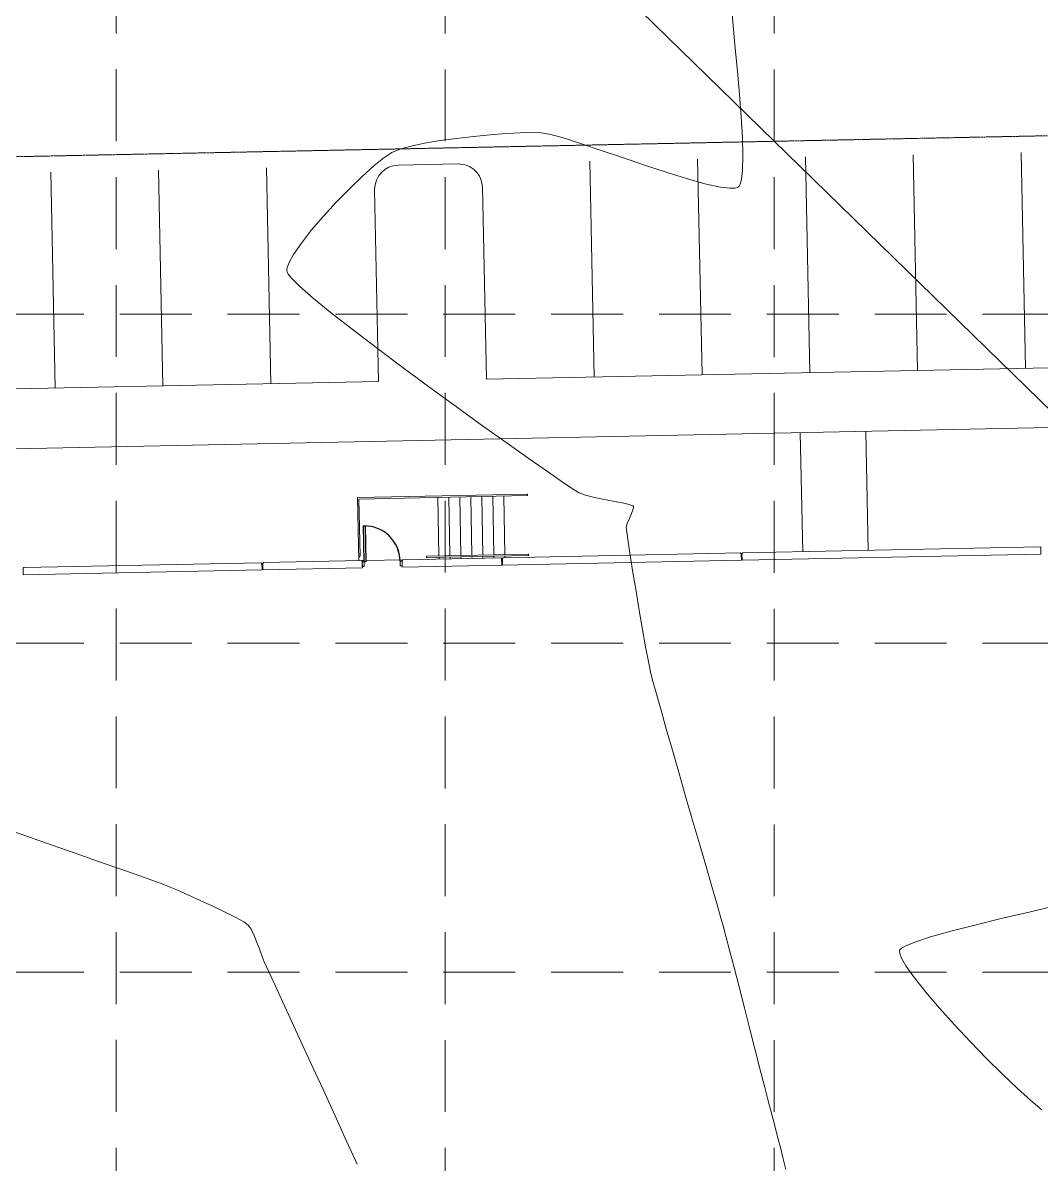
# Model space of a CAD drawing. Extents: x 2140663 to 2528301, y 336313 to 7007653.
# Drawn here: x 2527742.9 to 2527827.8, y 7007251.6 to 7007346.8 of the extents above; entities that cross this region are included whole.
import ezdxf

# ---------------------------------------------------------------- set-up
doc = ezdxf.new("R2010")
doc.units = 0
doc.header["$MEASUREMENT"] = 0
doc.linetypes.add('HIDDEN', pattern=[0.375, 0.25, -0.125])
doc.linetypes.add('xdrc002pt$0$HIDDEN2', pattern=[0.1875, 0.125, -0.0625])
for name, color, linetype in [('1 EXISTING CONTOURS', 43, 'Continuous'), ('GRID', 254, 'HIDDEN'), ('LIMITS OF DISTURBANCE', 1, 'HIDDEN'), ('xdrc002ar$0$BASE1$0$ADO', 8, 'Continuous'), ('xdrc002ar$0$BASE1$0$AFLHR', 7, 'Continuous'), ('xdrc002ar$0$BASE1$0$awa', 7, 'Continuous'), ('xdrc002ar$0$l-walk-n', 11, 'Continuous'), ('xdrc002ar$0$xdrc002ar$0$C-PKNG-FACE-N', 1, 'Continuous'), ('xdrc002ar$0$xdrc002ar$0$C-PKNG-STRP-N', 6, 'Continuous'), ('xdrc002ar$0$XR3$0$BASE1$0$ADO', 3, 'Continuous'), ('xdrc002ar$0$XR3$0$BASE1$0$AFLHR', 2, 'Continuous'), ('xdrc002ar$0$XR3$0$BASE1$0$AFLST', 2, 'Continuous'), ('xdrc002ar$0$XR3$0$BASE1$0$awa', 4, 'Continuous'), ('xdrc002pt$0$V-ESMT-ACCS-N', 2, 'xdrc002pt$0$HIDDEN2')]:
    doc.layers.add(name, color=color, linetype=linetype)

# ---------------------------------------------------------------- blocks, each defined once
blk = doc.blocks.new('xdrc002ar$0$XR3$0$A$C52BE69D6')
at = {"layer": 'xdrc002ar$0$XR3$0$BASE1$0$awa', "lineweight": 0}
for p, q in [((6.889272481203079e-05, 299.2499246522784), (6.500418298412114, 299.2499246560037)), ((6.889272481203079e-05, 299.2499246522784), (6.889272481203079e-05, -7.534772157669067e-05)), ((6.500418298412114, 299.2499246560037), (7.250389759428799, 298.4999531945214)), ((7.250531383324414, 298.4998115710914), (7.250389759428799, 0.7498961100354791)), ((6.500418298412114, -7.535144686698914e-05), (7.250389759428799, 0.7498961100354791)), ((6.889272481203079e-05, -7.534772157669067e-05), (6.500418298412114, -7.535144686698914e-05))]:
    blk.add_line(p, q, dxfattribs=at)
blk = doc.blocks.new('xdrc002ar$0$XR3$0$A$C291401F9')
at = {"layer": 'xdrc002ar$0$XR3$0$BASE1$0$awa', "lineweight": 0}
for p, q in [((0.0003565559163689613, 239.2499915417284), (-6.798189133405685e-06, -8.456408977508545e-06)), ((0.000356555450707674, 239.2499915426597), (6.500368368811905, 239.2499915426597)), ((6.500368368811905, 239.2499915426597), (7.25036800140515, 238.4999915426597)), ((7.25036800140515, 238.4999915426597), (7.250251484569162, 0.7499915398657322)), ((6.500251484569162, -8.460134267807007e-06), (7.250251484569162, 0.7499915398657322)), ((6.500251484569162, -8.460134267807007e-06), (7.250251484569162, 0.7499915398657322)), ((-7.368158549070358e-06, -8.45734030008316e-06), (6.500251484569162, -8.460134267807007e-06)), ((-7.368158549070358e-06, -8.45734030008316e-06), (6.500251484569162, -8.460134267807007e-06))]:
    blk.add_line(p, q, dxfattribs=at)
blk = doc.blocks.new('xdrc002ar$0$XR3$0$BASE1$0$36D')
at = {"layer": 'xdrc002ar$0$XR3$0$BASE1$0$ADO'}
blk.add_lwpolyline([(-1.75, 1.000444171950221e-11), (0, 1.000444171950221e-11), (0, -35.99999999999), (-1.75, -35.99999999999)], close=True, dxfattribs=at)
blk.add_arc((0, 1.000444171950221e-11), 36, 180, 270, dxfattribs=at)
blk = doc.blocks.new('xdrc002ar$0$A$C52BE69D6')
at = {"layer": 'xdrc002ar$0$BASE1$0$awa', "lineweight": 0}
for p, q in [((6.889272481203079e-05, 299.2499246522784), (6.500418298412114, 299.2499246560037)), ((6.889272481203079e-05, 299.2499246522784), (6.889272481203079e-05, -7.534772157669067e-05)), ((6.500418298412114, 299.2499246560037), (7.250389759428799, 298.4999531945214)), ((7.250531383324414, 298.4998115710914), (7.250389759428799, 0.7498961100354791)), ((6.500418298412114, -7.535144686698914e-05), (7.250389759428799, 0.7498961100354791)), ((6.889272481203079e-05, -7.534772157669067e-05), (6.500418298412114, -7.535144686698914e-05))]:
    blk.add_line(p, q, dxfattribs=at)
blk = doc.blocks.new('xdrc002ar$0$A$C291401F9')
at = {"layer": 'xdrc002ar$0$BASE1$0$awa', "lineweight": 0}
for p, q in [((0.0003565559163689613, 239.2499915417284), (-6.798189133405685e-06, -8.456408977508545e-06)), ((0.000356555450707674, 239.2499915426597), (6.500368368811905, 239.2499915426597)), ((6.500368368811905, 239.2499915426597), (7.25036800140515, 238.4999915426597)), ((7.25036800140515, 238.4999915426597), (7.250251484569162, 0.7499915398657322)), ((6.500251484569162, -8.460134267807007e-06), (7.250251484569162, 0.7499915398657322)), ((6.500251484569162, -8.460134267807007e-06), (7.250251484569162, 0.7499915398657322)), ((-7.368158549070358e-06, -8.45734030008316e-06), (6.500251484569162, -8.460134267807007e-06)), ((-7.368158549070358e-06, -8.45734030008316e-06), (6.500251484569162, -8.460134267807007e-06))]:
    blk.add_line(p, q, dxfattribs=at)
blk = doc.blocks.new('xdrc002ar$0$BASE1$0$36D')
at = {"layer": 'xdrc002ar$0$BASE1$0$ADO'}
blk.add_lwpolyline([(-1.75, 1.000444171950221e-11), (0, 1.000444171950221e-11), (0, -35.99999999999), (-1.75, -35.99999999999)], close=True, dxfattribs=at)
blk.add_arc((0, 1.000444171950221e-11), 36, 180, 270, dxfattribs=at)

msp = doc.modelspace()

# ---------------------------------------------------------------- linework, layer by layer
at = {"layer": '1 EXISTING CONTOURS', "color": 43, "lineweight": 0, "extrusion": (0.9965086959182816, 0.08348903496415555, 0), "elevation": 3104013.417721888}
msp.add_lwpolyline([(6771838.032557008, 603.0000000000007), (6771839.741868094, 603.0000000000007)], dxfattribs=at)
at = {"layer": '1 EXISTING CONTOURS', "color": 43, "lineweight": 0, "extrusion": (0.995842557181811, 0.0910911702943356, 0), "elevation": 3155600.347740244}
msp.add_lwpolyline([(6747951.615081075, 603.0000000000007), (6747953.473604032, 603.0000000000007)], dxfattribs=at)
at = {"layer": '1 EXISTING CONTOURS', "color": 43, "lineweight": 0}
for points, elevation in [([(2527802.488798417, 7007342.7936839), (2527802.310030167, 7007344.720758338)], 603), ([(2527802.659926807, 7007340.861505981), (2527802.488798417, 7007342.7936839)], 603), ([(2527802.806302259, 7007338.995399289), (2527802.659926807, 7007340.861505981)], 603), ([(2527802.910811693, 7007337.266538527), (2527802.806302259, 7007338.995399289)], 603), ([(2527780.454527474, 7007337.358192422), (2527781.845231672, 7007337.491622883)], 603), ([(2527781.845231672, 7007337.491622883), (2527783.162552622, 7007337.590933602)], 603), ([(2527802.956342031, 7007335.746098403), (2527802.910811693, 7007337.266538527)], 603), ([(2527773.639597415, 7007336.005063776), (2527774.319222348, 7007336.281724433)], 603), ([(2527775.254429392, 7007336.541833419), (2527776.390390987, 7007336.782462723)], 603), ([(2527792.90650745, 7007335.584759512), (2527794.735262912, 7007334.962443792)], 603), ([(2527802.925780195, 7007334.505253622), (2527802.956342031, 7007335.746098403)], 603), ([(2527771.16969377, 7007334.014528623), (2527772.149757193, 7007334.895785829)], 603), ([(2527802.83504437, 7007333.761715846), (2527802.925780195, 7007334.505253622)], 603), ([(2527770.105667971, 7007332.986103256), (2527771.16969377, 7007334.014528623)], 603), ([(2527802.567927681, 7007333.14704891), (2527802.62439166, 7007333.203502939)], 603), ([(2527802.292183643, 7007333.041668599), (2527802.494481008, 7007333.101729122)], 603), ([(2527766.10193853, 7007328.459380124), (2527766.955815077, 7007329.547148165)], 603), ([(2527765.950749058, 7007324.864368597), (2527765.301201699, 7007325.507132865)], 603), ([(2527772.444855507, 7007319.649054362), (2527770.440951019, 7007321.179875729)], 603), ([(2527774.591058069, 7007318.042115387), (2527772.444855507, 7007319.649054362)], 603), ([(2527779.043268189, 7007314.78039083), (2527776.812786399, 7007316.404185357)], 603), ([(2527781.215731135, 7007313.215858362), (2527779.043268189, 7007314.78039083)], 603), ([(2527783.263402928, 7007311.755714509), (2527781.215731135, 7007313.215858362)], 603), ([(2527789.292863899, 7007307.600253968), (2527788.870732459, 7007307.861556391)], 603), ([(2527791.404073096, 7007307.061199585), (2527790.55951061, 7007307.234841244)], 603), ([(2527793.00230615, 7007306.747226994), (2527792.252562955, 7007306.897649414)], 603), ([(2527793.690560861, 7007306.564471278), (2527793.462006154, 7007306.638381409)], 603), ([(2527793.775266781, 7007306.519240332), (2527793.690560861, 7007306.564471278)], 603), ([(2527793.794856399, 7007306.49791047), (2527793.775266781, 7007306.519240332)], 603), ([(2527793.472891596, 7007305.461467602), (2527793.658829869, 7007305.888936159)], 603), ([(2527793.771290443, 7007306.193847219), (2527793.810767062, 7007306.375281472)], 603), ([(2527793.807254557, 7007306.464585057), (2527793.794856399, 7007306.49791047)], 603), ([(2527793.302382765, 7007305.053711851), (2527793.472891596, 7007305.461467602)], 603), ([(2527793.545268598, 7007302.3883618), (2527793.367758146, 7007303.551901728)], 603), ([(2527793.770320863, 7007300.974922134), (2527793.545268598, 7007302.3883618)], 603), ([(2527794.574540355, 7007296.203550103), (2527794.300575561, 7007297.785681744)], 603), ([(2527795.062050736, 7007293.548436626), (2527794.833571685, 7007294.758856884)], 603), ([(2527795.244358684, 7007292.66912387), (2527795.062050736, 7007293.548436626)], 603), ([(2527796.544597632, 7007287.932152374), (2527796.085901784, 7007289.548629066)], 603), ([(2527798.19716245, 7007282.201900714), (2527797.618661333, 7007284.198208648)], 603), ([(2527799.344936369, 7007278.253510454), (2527798.778731918, 7007280.200141466)], 603), ([(2527745.293051931, 7007278.210605306), (2527743.340290554, 7007278.90034753)], 604), ([(2527747.226753043, 7007277.532235713), (2527745.293051931, 7007278.210605306)], 604), ([(2527750.792674712, 7007276.286434449), (2527749.080318951, 7007276.884443757)], 604), ([(2527800.357516743, 7007274.767951327), (2527799.877342434, 7007276.422587222)], 603), ([(2527753.54945604, 7007275.316583799), (2527752.30274539, 7007275.757412793)], 604), ([(2527754.471731726, 7007274.983152471), (2527753.54945604, 7007275.316583799)], 604), ([(2527756.617994521, 7007274.072102551), (2527755.708397022, 7007274.474351792)], 604), ([(2527800.767025928, 7007273.350182315), (2527800.357516743, 7007274.767951327)], 603), ([(2527757.651314111, 7007273.605166732), (2527756.617994521, 7007274.072102551)], 604), ([(2527758.722379902, 7007273.109134967), (2527757.651314111, 7007273.605166732)], 604), ([(2527801.08743662, 7007272.229859735), (2527800.767025928, 7007273.350182315)], 603), ([(2527826.827945827, 7007272.634973352), (2527824.495353027, 7007272.079043494)], 603), ([(2527761.909624937, 7007271.192124802), (2527761.664587261, 7007271.545861098)], 604), ([(2527762.157383387, 7007270.680162699), (2527761.909624937, 7007271.192124802)], 604), ([(2527801.834589429, 7007269.444684641), (2527801.526143996, 7007270.621395173)], 603), ([(2527802.207480998, 7007268.009305088), (2527801.834589429, 7007269.444684641)], 603), ([(2527816.028576154, 7007269.421493647), (2527816.017431787, 7007269.346701026)], 603), ([(2527816.056785312, 7007269.48184532), (2527816.028576154, 7007269.421493647)], 603), ([(2527817.283955771, 7007270.129986246), (2527816.534591131, 7007269.819752658)], 603), ([(2527763.624111007, 7007267.123802532), (2527763.194527023, 7007268.059114859)], 604), ([(2527802.626647945, 7007266.387130066), (2527802.207480998, 7007268.009305088)], 603), ([(2527816.550812039, 7007268.140283871), (2527817.266487347, 7007267.127494595)], 603), ([(2527764.248632248, 7007265.765840483), (2527763.624111007, 7007267.123802532)], 604), ([(2527817.266487347, 7007267.127494595), (2527818.215192398, 7007265.935362005)], 603), ([(2527803.073919516, 7007264.650033128), (2527802.626647945, 7007266.387130066)], 603), ([(2527818.215192398, 7007265.935362005), (2527819.344420818, 7007264.615470807)], 603), ([(2527803.980093512, 7007261.1185677), (2527803.531124956, 7007262.869887822)], 603), ([(2527821.934422262, 7007261.798751417), (2527823.290182536, 7007260.405092639)], 603), ([(2527767.906938632, 7007257.813665985), (2527766.897243937, 7007260.009141463)], 604), ([(2527804.780636949, 7007257.989897216), (2527804.402654427, 7007259.467946315)], 603), ([(2527805.095870319, 7007256.756293954), (2527804.780636949, 7007257.989897216)], 603), ([(2527769.87981887, 7007253.519702601), (2527768.914282795, 7007255.622083516)], 604), ([(2527805.465406594, 7007255.309919148), (2527805.330183786, 7007255.839010082)], 603), ([(2527805.630217071, 7007254.673400307), (2527805.465406594, 7007255.309919148)], 603), ([(2527805.839175842, 7007253.873630671), (2527805.630217071, 7007254.673400307)], 603), ([(2527770.7640893, 7007251.591831787), (2527769.87981887, 7007253.519702601)], 604), ([(2527806.073551089, 7007252.975673701), (2527805.839175842, 7007253.873630671)], 603)]:
    msp.add_lwpolyline(points, dxfattribs=dict(at, elevation=elevation))
at = {"layer": '1 EXISTING CONTOURS', "color": 43, "lineweight": 0, "extrusion": (-0.1678201310917887, 0.9858176320193989, 0), "elevation": 6483744.388443691}
msp.add_lwpolyline([(-3667898.712886993, 603.0000000000007), (-3667900.01321734, 603.0000000000007)], dxfattribs=at)
at = {"layer": '1 EXISTING CONTOURS', "color": 43, "lineweight": 0, "extrusion": (0.139120069839635, -0.9902755203314961, 0), "elevation": -6587529.688184224}
msp.add_lwpolyline([(3478057.562624055, 603.0000000000007), (3478058.949094776, 603.0000000000007)], dxfattribs=at)
at = {"layer": '1 EXISTING CONTOURS', "color": 43, "lineweight": 0, "extrusion": (0.1160256988492536, -0.993246211775581, 0), "elevation": -6666723.791884097}
msp.add_lwpolyline([(3323738.15587408, 603), (3323739.574716528, 603)], dxfattribs=at)
at = {"layer": '1 EXISTING CONTOURS', "color": 43, "lineweight": 0, "extrusion": (0.05228934536711225, -0.9986319764363041, 0), "elevation": -6865575.261190551}
msp.add_lwpolyline([(2890734.191018612, 603.0000000000007), (2890735.381757715, 603.0000000000007)], dxfattribs=at)
at = {"layer": '1 EXISTING CONTOURS', "color": 43, "lineweight": 0, "extrusion": (0.02214726687426737, -0.9997547192036654, 0), "elevation": -6949635.373199935}
msp.add_lwpolyline([(2682357.711787474, 603), (2682358.71810608, 603)], dxfattribs=at)
at = {"layer": '1 EXISTING CONTOURS', "color": 43, "lineweight": 0, "extrusion": (-0.02682763528561674, -0.9996400742192073, 0), "elevation": -7072630.057657279}
msp.add_lwpolyline([(2338885.243134942, 603.0000000000003), (2338886.011617386, 603.0000000000003)], dxfattribs=at)
at = {"layer": '1 EXISTING CONTOURS', "color": 43, "lineweight": 0, "extrusion": (-0.1769644140438669, -0.9842172504900079, 0), "elevation": -7344070.790533762}
msp.add_lwpolyline([(1247841.308598738, 603), (1247842.106320295, 603)], dxfattribs=at)
at = {"layer": '1 EXISTING CONTOURS', "color": 43, "lineweight": 0, "extrusion": (-0.2669209622104255, -0.9637184235722904, 0), "elevation": -7427819.576707038}
msp.add_lwpolyline([(565669.5453749786, 603), (565670.7359598584, 603)], dxfattribs=at)
at = {"layer": '1 EXISTING CONTOURS', "color": 43, "lineweight": 0, "extrusion": (-0.3021779573735378, -0.9532515313796021, 0), "elevation": -7443596.745070176}
msp.add_lwpolyline([(292154.997243606, 603), (292156.5003931774, 603)], dxfattribs=at)
at = {"layer": '1 EXISTING CONTOURS', "color": 43, "lineweight": 0, "extrusion": (0.267958740306745, -0.9634303885041319, 0), "elevation": -6073741.493922311}
msp.add_lwpolyline([(4313011.597375785, 603), (4313012.568081147, 603)], dxfattribs=at)
at = {"layer": '1 EXISTING CONTOURS', "color": 43, "lineweight": 0, "extrusion": (-0.3179148817057362, -0.9481192583161824, 0), "elevation": -7447412.81141744}
msp.add_lwpolyline([(168909.266402598, 603), (168910.9978350578, 603)], dxfattribs=at)
at = {"layer": '1 EXISTING CONTOURS', "color": 43, "lineweight": 0, "extrusion": (-0.3235612222574598, -0.9462072370528873, 0), "elevation": -7448287.405200966}
msp.add_lwpolyline([(124512.0009435411, 603.0000000000007), (124513.8753353227, 603.0000000000007)], dxfattribs=at)
at = {"layer": '1 EXISTING CONTOURS', "color": 43, "lineweight": 0, "extrusion": (-0.6291652021972091, 0.7772716052604426, 0), "elevation": 3856216.16733451}
msp.add_lwpolyline([(-6373536.793145066, 603.0000000000007), (-6373537.875779718, 603.0000000000007)], dxfattribs=at)
at = {"layer": '1 EXISTING CONTOURS', "color": 43, "lineweight": 0, "extrusion": (0.551037756754789, -0.8344803117094195, 0), "elevation": -4454585.217810611}
msp.add_lwpolyline([(5970683.270822011, 603), (5970684.047759512, 603)], dxfattribs=at)
at = {"layer": '1 EXISTING CONTOURS', "color": 43, "lineweight": 0, "extrusion": (0.3141277122088966, 0.9493807352281828, 0), "elevation": 7446679.195756873}
msp.add_lwpolyline([(-198641.5238359501, 603.0000000000007), (-198643.4273732435, 603.0000000000007)], dxfattribs=at)
at = {"layer": '1 EXISTING CONTOURS', "color": 43, "lineweight": 0, "extrusion": (-0.2979603612684786, -0.9545782435781562, 0), "elevation": -7442232.100819686}
msp.add_lwpolyline([(325071.7048371939, 603), (325073.4949907002, 603)], dxfattribs=at)
at = {"layer": '1 EXISTING CONTOURS', "color": 43, "lineweight": 0, "extrusion": (-0.2691598310420433, -0.963095522444902, 0), "elevation": -7429113.587229012}
msp.add_lwpolyline([(548418.3874249561, 603), (548419.9799308814, 603)], dxfattribs=at)
at = {"layer": '1 EXISTING CONTOURS', "color": 43, "lineweight": 0, "extrusion": (0.2160789137908651, 0.9763759025165257, 0), "elevation": 7387995.70688595}
msp.add_lwpolyline([(-953945.8063081494, 603.0000000000007), (-953947.1191865627, 603.0000000000007)], dxfattribs=at)
at = {"layer": '1 EXISTING CONTOURS', "color": 43, "lineweight": 0, "extrusion": (0.8657007993151993, -0.5005618104340614, 0), "elevation": -1319282.642213224}
msp.add_lwpolyline([(7331575.413425892, 603.0000000000007), (7331575.609573113, 603.0000000000007)], dxfattribs=at)
at = {"layer": '1 EXISTING CONTOURS', "color": 43, "lineweight": 0, "extrusion": (0.9605411571052637, -0.2781378893766208, 0), "elevation": 479053.6374663031}
msp.add_lwpolyline([(7433909.820636965, 603.0000000000007), (7433910.225000798, 603.0000000000007)], dxfattribs=at)
at = {"layer": '1 EXISTING CONTOURS', "color": 43, "lineweight": 0, "extrusion": (0.7163845994871653, -0.6977056009647721, 0), "elevation": -3078199.897484864}
msp.add_lwpolyline([(6783583.228278788, 603), (6783584.79539864, 603)], dxfattribs=at)
at = {"layer": '1 EXISTING CONTOURS', "color": 43, "lineweight": 0, "extrusion": (-0.1197167236064601, -0.9928080912688689, 0), "elevation": -7259557.080188697}
msp.add_lwpolyline([(1670726.390122494, 603.0000000000007), (1670727.18841896, 603.0000000000007)], dxfattribs=at)
at = {"layer": '1 EXISTING CONTOURS', "color": 43, "lineweight": 0, "extrusion": (0.04263493881119425, -0.9990907175990406, 0), "elevation": -6893188.701002101}
msp.add_lwpolyline([(2824260.588369468, 603), (2824261.021507456, 603)], dxfattribs=at)
at = {"layer": '1 EXISTING CONTOURS', "color": 43, "lineweight": 0, "extrusion": (0.5251209893098417, -0.8510275827411549, 0), "elevation": -4636031.604344863}
msp.add_lwpolyline([(5830927.337328833, 603.0000000000007), (5830927.42363235, 603.0000000000007)], dxfattribs=at)
at = {"layer": '1 EXISTING CONTOURS', "color": 43, "lineweight": 0, "extrusion": (0.7367803570545663, -0.6761321656736543, 0), "elevation": -2875471.913004651}
msp.add_lwpolyline([(6871968.829146534, 603.0000000000007), (6871970.408942584, 603.0000000000007)], dxfattribs=at)
at = {"layer": '1 EXISTING CONTOURS', "color": 43, "lineweight": 0, "extrusion": (0.7590610682028349, -0.6510194273128653, 0), "elevation": -2643178.183128098}
msp.add_lwpolyline([(6964616.447262689, 603), (6964617.965364348, 603)], dxfattribs=at)
at = {"layer": '1 EXISTING CONTOURS', "color": 43, "lineweight": 0, "extrusion": (0.824922826116843, -0.5652453723396603, 0), "elevation": -1875648.02755513}
msp.add_lwpolyline([(7209312.111522301, 603.0000000000003), (7209313.287718653, 603.0000000000003)], dxfattribs=at)
at = {"layer": '1 EXISTING CONTOURS', "color": 43, "lineweight": 0, "extrusion": (0.8772036448723805, -0.4801184910234251, 0), "elevation": -1146982.445372279}
msp.add_lwpolyline([(7360479.393695933, 603), (7360480.141581891, 603)], dxfattribs=at)
at = {"layer": '1 EXISTING CONTOURS', "color": 43, "lineweight": 0, "extrusion": (0.9373893554539611, -0.3482832127473381, 0), "elevation": -71034.22495999327}
msp.add_lwpolyline([(7448971.294796345, 603.0000000000007), (7448971.725943046, 603.0000000000007)], dxfattribs=at)
at = {"layer": '1 EXISTING CONTOURS', "color": 43, "lineweight": 0, "extrusion": (0.9864316013733951, -0.1641727620889634, 0), "elevation": 1343055.070995474}
msp.add_lwpolyline([(7327238.156456617, 603), (7327238.380733149, 603)], dxfattribs=at)
at = {"layer": '1 EXISTING CONTOURS', "color": 43, "lineweight": 0, "extrusion": (0.9998024054034176, 0.01987838397708947, 0), "elevation": 2666559.739368834}
msp.add_lwpolyline([(6955693.621867067, 603.0000000000007), (6955693.716771726, 603.0000000000007)], dxfattribs=at)
at = {"layer": '1 EXISTING CONTOURS', "color": 43, "lineweight": 0, "extrusion": (0.9708803355409011, 0.2395649683488535, 0), "elevation": 4132867.08583715}
msp.add_lwpolyline([(6197711.140649571, 603), (6197711.211060809, 603)], dxfattribs=at)
at = {"layer": '1 EXISTING CONTOURS', "color": 43, "lineweight": 0, "extrusion": (0.8773555998246662, 0.4798407563518344, 0), "elevation": 5580149.327814233}
msp.add_lwpolyline([(4934991.917046849, 603.0000000000007), (4934992.118678839, 603.0000000000007)], dxfattribs=at)
at = {"layer": '1 EXISTING CONTOURS', "color": 43, "lineweight": 0, "extrusion": (0.7741829419005538, 0.6329619044383349, 0), "elevation": 6392322.87533261}
msp.add_lwpolyline([(3824972.736945143, 603), (3824973.202458126, 603)], dxfattribs=at)
at = {"layer": '1 EXISTING CONTOURS', "color": 43, "lineweight": 0, "extrusion": (-0.6593655954759486, -0.7518224600945677, 0), "elevation": -6934986.119550914}
msp.add_lwpolyline([(-2719956.151552611, 603.0000000000007), (-2719957.716252381, 603.0000000000007)], dxfattribs=at)
at = {"layer": '1 EXISTING CONTOURS', "color": 43, "lineweight": 0, "extrusion": (0.6333584192433528, 0.7738585870645628, 0), "elevation": 7023660.312097153}
msp.add_lwpolyline([(2482011.285474008, 603), (2482013.248353853, 603)], dxfattribs=at)
at = {"layer": '1 EXISTING CONTOURS', "color": 43, "lineweight": 0, "extrusion": (-0.6176455439773502, -0.7864565989327849, 0), "elevation": -7072220.131805794}
msp.add_lwpolyline([(-2340058.958095186, 603), (-2340061.240273392, 603)], dxfattribs=at)
at = {"layer": '1 EXISTING CONTOURS', "color": 43, "lineweight": 0, "extrusion": (-0.5934026061792472, -0.8049058000658695, 0), "elevation": -7140218.965172431}
msp.add_lwpolyline([(-2123537.598682391, 603.0000000000003), (-2123540.35891636, 603.0000000000003)], dxfattribs=at)
at = {"layer": '1 EXISTING CONTOURS', "color": 43, "lineweight": 0, "extrusion": (0.5768108385482262, 0.8168777488298308, 0), "elevation": 7182169.836188492}
msp.add_lwpolyline([(1977001.195845796, 603), (1977003.468044222, 603)], dxfattribs=at)
at = {"layer": '1 EXISTING CONTOURS', "color": 43, "lineweight": 0, "extrusion": (-0.5726170195803071, -0.8198229985106336, 0), "elevation": -7192207.041859137}
msp.add_lwpolyline([(-1940166.897146897, 603), (-1940168.846070718, 603)], dxfattribs=at)
at = {"layer": '1 EXISTING CONTOURS', "color": 43, "lineweight": 0, "extrusion": (-0.5670832318107514, -0.8236604932853547, 0), "elevation": -7205109.319574262}
msp.add_lwpolyline([(-1891688.021032468, 603.0000000000007), (-1891689.56616485, 603.0000000000007)], dxfattribs=at)
at = {"layer": '1 EXISTING CONTOURS', "color": 43, "lineweight": 0, "extrusion": (-0.557395331828033, -0.8302472186381096, 0), "elevation": -7226775.578591281}
msp.add_lwpolyline([(-1807151.011483417, 603), (-1807152.072353124, 603)], dxfattribs=at)
at = {"layer": '1 EXISTING CONTOURS', "color": 43, "lineweight": 0, "extrusion": (-0.3298347604261159, -0.9440386807830741, 0), "elevation": -7448922.19860443}
msp.add_lwpolyline([(75077.80579633825, 603), (75077.24577094708, 603)], dxfattribs=at)
at = {"layer": '1 EXISTING CONTOURS', "color": 43, "lineweight": 0, "extrusion": (-0.2378336135311268, -0.9713059107586686, 0), "elevation": -7407432.49872156}
msp.add_lwpolyline([(788684.7108275148, 603), (788683.9510657662, 603)], dxfattribs=at)
at = {"layer": '1 EXISTING CONTOURS', "color": 43, "lineweight": 0, "extrusion": (-0.189270385829535, -0.9819250078534201, 0), "elevation": -7359086.095445226}
msp.add_lwpolyline([(1155826.747305628, 603), (1155825.883197013, 603)], dxfattribs=at)
at = {"layer": '1 EXISTING CONTOURS', "color": 43, "lineweight": 0, "extrusion": (-0.230404783718428, -0.9730948749426566, 0), "elevation": -7401189.882858989}
msp.add_lwpolyline([(845265.8923267706, 603), (845265.4199165094, 603)], dxfattribs=at)
at = {"layer": '1 EXISTING CONTOURS', "color": 43, "lineweight": 0, "extrusion": (0.9382183652809679, -0.3460437819835928, 0), "elevation": -53212.19696841436}
msp.add_lwpolyline([(7449110.353917015, 603), (7449110.678906453, 603)], dxfattribs=at)
at = {"layer": '1 EXISTING CONTOURS', "color": 43, "lineweight": 0, "extrusion": (0.9992273858070613, 0.0393017996176578, 0), "elevation": 2801240.55241289}
msp.add_lwpolyline([(6902545.585096138, 603.0000000000007), (6902545.674468772, 603.0000000000007)], dxfattribs=at)
at = {"layer": '1 EXISTING CONTOURS', "color": 43, "lineweight": 0, "extrusion": (0.965142166390693, -0.2617261902345278, 0), "elevation": 605684.6485304309}
msp.add_lwpolyline([(7424634.967805221, 603.0000000000007), (7424635.290832903, 603.0000000000007)], dxfattribs=at)
at = {"layer": '1 EXISTING CONTOURS', "color": 43, "lineweight": 0, "extrusion": (0.9954894284866892, 0.09487253433552272, 0), "elevation": 3181192.185487613}
msp.add_lwpolyline([(6735879.269009705, 603), (6735879.643937676, 603)], dxfattribs=at)
at = {"layer": '1 EXISTING CONTOURS', "color": 43, "lineweight": 0, "extrusion": (0.9903422414185563, 0.1386443106011571, 0), "elevation": 3474903.319795019}
msp.add_lwpolyline([(6589164.537075564, 603.0000000000007), (6589165.361846655, 603.0000000000007)], dxfattribs=at)
at = {"layer": '1 EXISTING CONTOURS', "color": 43, "lineweight": 0, "extrusion": (0.9868104439566308, 0.1618800410739931, 0), "elevation": 3628795.462359366}
msp.add_lwpolyline([(6505676.83919199, 603.0000000000003), (6505678.426634517, 603.0000000000003)], dxfattribs=at)
at = {"layer": '1 EXISTING CONTOURS', "color": 43, "lineweight": 0, "extrusion": (0.9861142713146017, 0.1660681905413327, 0), "elevation": 3656383.298597729}
msp.add_lwpolyline([(6490210.1242547, 603.0000000000003), (6490211.769840379, 603.0000000000003)], dxfattribs=at)
at = {"layer": '1 EXISTING CONTOURS', "color": 43, "lineweight": 0, "extrusion": (0.9843034837425977, 0.1764841406251168, 0), "elevation": 3724793.654494894}
msp.add_lwpolyline([(6451188.943874569, 603.0000000000007), (6451190.411606059, 603.0000000000007)], dxfattribs=at)
at = {"layer": '1 EXISTING CONTOURS', "color": 43, "lineweight": 0, "extrusion": (0.9700986169149822, 0.2427110905163564, 0), "elevation": 4152958.315686957}
msp.add_lwpolyline([(6184240.273533744, 603.0000000000003), (6184240.986275205, 603.0000000000003)], dxfattribs=at)
at = {"layer": '1 EXISTING CONTOURS', "color": 43, "lineweight": 0, "extrusion": (0.9653460675329614, 0.2609731210271417, 0), "elevation": 4268912.223032991}
msp.add_lwpolyline([(6104773.996916075, 603), (6104775.095338863, 603)], dxfattribs=at)
at = {"layer": '1 EXISTING CONTOURS', "color": 43, "lineweight": 0, "extrusion": (0.9632091955504649, 0.268752759254722, 0), "elevation": 4318024.835507911}
msp.add_lwpolyline([(6070133.556204791, 603.0000000000003), (6070134.977191204, 603.0000000000003)], dxfattribs=at)
at = {"layer": '1 EXISTING CONTOURS', "color": 43, "lineweight": 0, "extrusion": (0.9612798799144879, 0.2755739328593834, 0), "elevation": 4360945.852980398}
msp.add_lwpolyline([(6039368.190364636, 603.0000000000007), (6039370.066682549, 603.0000000000007)], dxfattribs=at)
at = {"layer": '1 EXISTING CONTOURS', "color": 43, "lineweight": 0, "extrusion": (0.9607985743030782, 0.2772473617857748, 0), "elevation": 4371455.405373021}
msp.add_lwpolyline([(6031763.446473141, 603), (6031765.45550721, 603)], dxfattribs=at)
at = {"layer": '1 EXISTING CONTOURS', "color": 43, "lineweight": 0, "extrusion": (0.9602930885590782, 0.2789931613241917, 0), "elevation": 4382410.951806225}
msp.add_lwpolyline([(6023804.173322877, 603.0000000000007), (6023806.257852353, 603.0000000000007)], dxfattribs=at)
at = {"layer": '1 EXISTING CONTOURS', "color": 43, "lineweight": 0, "extrusion": (-0.3361179502787695, -0.9418198997156508, 0), "elevation": -7449214.621574176}
msp.add_lwpolyline([(25406.75824287208, 604), (25404.7294614655, 604)], dxfattribs=at)
at = {"layer": '1 EXISTING CONTOURS', "color": 43, "lineweight": 0, "extrusion": (0.960227101071018, 0.2792201897584577, 0), "elevation": 4383835.000712972}
msp.add_lwpolyline([(6022763.964241263, 603.0000000000007), (6022765.871001893, 603.0000000000007)], dxfattribs=at)
at = {"layer": '1 EXISTING CONTOURS', "color": 43, "lineweight": 0, "extrusion": (-0.3299165883515244, -0.9440100871974256, 0), "elevation": -7448886.415487792}
msp.add_lwpolyline([(74403.74637492094, 604.0000000000003), (74401.78287269501, 604.0000000000003)], dxfattribs=at)
at = {"layer": '1 EXISTING CONTOURS', "color": 43, "lineweight": 0, "extrusion": (-0.3306270819410975, -0.9437614808240029, 0), "elevation": -7448940.313084633}
msp.add_lwpolyline([(68800.12036528671, 604), (68798.52030986175, 604)], dxfattribs=at)
at = {"layer": '1 EXISTING CONTOURS', "color": 43, "lineweight": 0, "extrusion": (-0.3595548972237118, -0.9331239338278953, 0), "elevation": -7447522.496983315}
msp.add_lwpolyline([(-160791.2647370631, 604.0000000000007), (-160791.839972313, 604.0000000000007)], dxfattribs=at)
at = {"layer": '1 EXISTING CONTOURS', "color": 43, "lineweight": 0, "extrusion": (-0.3961514904244198, -0.918185164677861, 0), "elevation": -7435349.658485987}
msp.add_lwpolyline([(-454994.4354475318, 604), (-454995.1977115548, 604)], dxfattribs=at)
at = {"layer": '1 EXISTING CONTOURS', "color": 43, "lineweight": 0, "extrusion": (0.2315438287244877, -0.9728244730575013, 0), "elevation": -6231543.606593147}
msp.add_lwpolyline([(4081624.993825561, 603), (4081622.536695073, 603)], dxfattribs=at)
at = {"layer": '1 EXISTING CONTOURS', "color": 43, "lineweight": 0, "extrusion": (-0.4317099765456522, -0.9020124700639967, 0), "elevation": -7411906.384335549}
msp.add_lwpolyline([(-745038.6867449703, 604), (-745039.8206939278, 604)], dxfattribs=at)
at = {"layer": '1 EXISTING CONTOURS', "color": 43, "lineweight": 0, "extrusion": (-0.4497338149105506, -0.893162636772275, 0), "elevation": -7395453.122895535}
msp.add_lwpolyline([(-893705.8932403009, 604.0000000000007), (-893706.8881660667, 604.0000000000007)], dxfattribs=at)
at = {"layer": '1 EXISTING CONTOURS', "color": 43, "lineweight": 0, "extrusion": (0.9631488875842988, 0.2689688092421271, 0), "elevation": 4319386.47309976}
msp.add_lwpolyline([(6069146.013238085, 603), (6069146.804700973, 603)], dxfattribs=at)
at = {"layer": '1 EXISTING CONTOURS', "color": 43, "lineweight": 0, "extrusion": (-0.4840568573951251, -0.8750365471274646, 0), "elevation": -7355199.114963976}
msp.add_lwpolyline([(-1180034.44564571, 604), (-1180035.209555575, 604)], dxfattribs=at)
at = {"layer": '1 EXISTING CONTOURS', "color": 43, "lineweight": 0, "extrusion": (0.5778462329846885, 0.8161456555207565, 0), "elevation": 7179611.784973606}
msp.add_lwpolyline([(1986103.765531823, 604.0000000000007), (1986104.209437496, 604.0000000000007)], dxfattribs=at)
at = {"layer": '1 EXISTING CONTOURS', "color": 43, "lineweight": 0, "extrusion": (0.9661826829356166, 0.2578585332994308, 0), "elevation": 4249202.585323701}
msp.add_lwpolyline([(6118488.335031959, 603), (6118489.210816611, 603)], dxfattribs=at)
at = {"layer": '1 EXISTING CONTOURS', "color": 43, "lineweight": 0, "extrusion": (0.2479325334444425, -0.9687773009623113, 0), "elevation": -6161756.226536136}
msp.add_lwpolyline([(4186227.449047971, 603.0000000000007), (4186225.399180815, 603.0000000000007)], dxfattribs=at)
at = {"layer": '1 EXISTING CONTOURS', "color": 43, "lineweight": 0, "extrusion": (0.2368124050274475, -0.971555394625091, 0), "elevation": -6209332.791768641}
msp.add_lwpolyline([(4115330.478845656, 603), (4115328.216738751, 603)], dxfattribs=at)
at = {"layer": '1 EXISTING CONTOURS', "color": 43, "lineweight": 0, "extrusion": (0.9272329327006266, 0.3744850978549019, 0), "elevation": 4967942.764716773}
msp.add_lwpolyline([(5550762.238807008, 604), (5550762.884132741, 604)], dxfattribs=at)
at = {"layer": '1 EXISTING CONTOURS', "color": 43, "lineweight": 0, "extrusion": (0.3084845815516175, -0.9512293429793487, 0), "elevation": -5885728.304745589}
msp.add_lwpolyline([(4566170.167162014, 603), (4566168.768057045, 603)], dxfattribs=at)
at = {"layer": '1 EXISTING CONTOURS', "color": 43, "lineweight": 0, "extrusion": (-0.2687871410504427, 0.9631996017471818, 0), "elevation": 6069955.075683822}
msp.add_lwpolyline([(-4318259.865638422, 603.0000000000007), (-4318258.103905326, 603.0000000000007)], dxfattribs=at)
at = {"layer": '1 EXISTING CONTOURS', "color": 43, "lineweight": 0, "extrusion": (0.9378793862774171, 0.3469614629838528, 0), "elevation": 4801988.926577233}
msp.add_lwpolyline([(5694937.370194255, 604), (5694938.023745044, 604)], dxfattribs=at)
at = {"layer": '1 EXISTING CONTOURS', "color": 43, "lineweight": 0, "extrusion": (0.939273271680917, 0.3431701052041489, 0), "elevation": 4778945.272389678}
msp.add_lwpolyline([(5714287.761677524, 604.0000000000007), (5714288.353321864, 604.0000000000007)], dxfattribs=at)
at = {"layer": '1 EXISTING CONTOURS', "color": 43, "lineweight": 0, "extrusion": (0.7140028257500164, -0.7001428174458351, 0), "elevation": -3101221.590100423}
msp.add_lwpolyline([(6773042.646232332, 603.0000000000007), (6773042.466811903, 603.0000000000007)], dxfattribs=at)
at = {"layer": '1 EXISTING CONTOURS', "color": 43, "lineweight": 0, "extrusion": (0.5117831582720784, -0.859114659931407, 0), "elevation": -4726354.298638989}
msp.add_lwpolyline([(5757886.92170188, 603.0000000000003), (5757886.51176138, 603.0000000000003)], dxfattribs=at)
at = {"layer": '1 EXISTING CONTOURS', "color": 43, "lineweight": 0, "extrusion": (0.9286009097250425, 0.3710799785192181, 0), "elevation": 4947540.060191711}
msp.add_lwpolyline([(5568953.651726699, 604.0000000000003), (5568954.111191015, 604.0000000000003)], dxfattribs=at)
at = {"layer": '1 EXISTING CONTOURS', "color": 43, "lineweight": 0, "extrusion": (0.9096134072742917, 0.4154557128104676, 0), "elevation": 5210496.838509862}
msp.add_lwpolyline([(5323731.315137493, 604.0000000000007), (5323731.784956932, 604.0000000000007)], dxfattribs=at)
at = {"layer": '1 EXISTING CONTOURS', "color": 43, "lineweight": 0, "extrusion": (0.9926668606821634, 0.1208821893556651, 0), "elevation": 3356333.250440164}
msp.add_lwpolyline([(6650316.129868589, 603.0000000000003), (6650315.94045336, 603.0000000000003)], dxfattribs=at)
at = {"layer": '1 EXISTING CONTOURS', "color": 43, "lineweight": 0, "extrusion": (0.9350611346458657, 0.3544864940654103, 0), "elevation": 4847644.811877096}
msp.add_lwpolyline([(5656148.404501009, 603), (5656148.006717794, 603)], dxfattribs=at)
at = {"layer": '1 EXISTING CONTOURS', "color": 43, "lineweight": 0, "extrusion": (0.8681964753995192, 0.4962205962108508, 0), "elevation": 5671792.194252546}
msp.add_lwpolyline([(4829331.610195403, 603.0000000000007), (4829330.865618194, 603.0000000000007)], dxfattribs=at)
at = {"layer": '1 EXISTING CONTOURS', "color": 43, "lineweight": 0, "extrusion": (0.9084576017776577, 0.4179770158422434, 0), "elevation": 5225242.681191276}
msp.add_lwpolyline([(5309254.629124542, 604.0000000000007), (5309256.495258112, 604.0000000000007)], dxfattribs=at)
at = {"layer": '1 EXISTING CONTOURS', "color": 43, "lineweight": 0, "extrusion": (0.9685645727126468, 0.2487622730358608, 0), "elevation": 4191483.586298649}
msp.add_lwpolyline([(6158164.415267374, 603.0000000000003), (6158166.253188516, 603.0000000000003)], dxfattribs=at)
at = {"layer": '1 EXISTING CONTOURS', "color": 43, "lineweight": 0, "extrusion": (0.7430858651568576, 0.6691960826275694, 0), "elevation": 6567620.855117031}
msp.add_lwpolyline([(3515392.486293558, 603.0000000000007), (3515390.607553611, 603.0000000000007)], dxfattribs=at)
at = {"layer": '1 EXISTING CONTOURS', "color": 43, "lineweight": 0, "extrusion": (0.9084464185901205, 0.4180013212309069, 0), "elevation": 5225384.726997614}
msp.add_lwpolyline([(5309112.683675732, 604.0000000000007), (5309114.827264848, 604.0000000000007)], dxfattribs=at)
at = {"layer": '1 EXISTING CONTOURS', "color": 43, "lineweight": 0, "extrusion": (0.7293085181723795, 0.6841849788772097, 0), "elevation": 6637825.334962954}
msp.add_lwpolyline([(3380959.870032209, 603), (3380957.922085276, 603)], dxfattribs=at)
at = {"layer": '1 EXISTING CONTOURS', "color": 43, "lineweight": 0, "extrusion": (0.9084708580261761, 0.4179482026725126, 0), "elevation": 5225074.288509019}
msp.add_lwpolyline([(5309415.88143908, 604.0000000000007), (5309418.208492193, 604.0000000000007)], dxfattribs=at)
at = {"layer": '1 EXISTING CONTOURS', "color": 43, "lineweight": 0, "extrusion": (0.968759155622991, 0.2480034241631148, 0), "elevation": 4186658.000745677}
msp.add_lwpolyline([(6161442.61792599, 603.0000000000007), (6161444.321777122, 603.0000000000007)], dxfattribs=at)
at = {"layer": '1 EXISTING CONTOURS', "color": 43, "lineweight": 0, "extrusion": (-0.7041076102918195, -0.7100932848078085, 0), "elevation": -6755668.17464636}
msp.add_lwpolyline([(-3138875.034982866, 603), (-3138873.167259046, 603)], dxfattribs=at)
at = {"layer": '1 EXISTING CONTOURS', "color": 43, "lineweight": 0, "extrusion": (-0.6896289180949446, -0.7241629342400757, 0), "elevation": -6817658.258974795}
msp.add_lwpolyline([(-3001851.613571404, 603), (-3001849.895381232, 603)], dxfattribs=at)
at = {"layer": '1 EXISTING CONTOURS', "color": 43, "lineweight": 0, "extrusion": (0.9086137832213962, 0.4176373940873851, 0), "elevation": 5223257.654027071}
msp.add_lwpolyline([(5311198.218564537, 604.0000000000007), (5311200.630571167, 604.0000000000007)], dxfattribs=at)
at = {"layer": '1 EXISTING CONTOURS', "color": 43, "lineweight": 0, "extrusion": (0.6705891531182975, 0.7418289477501432, 0), "elevation": 6893319.361505393}
msp.add_lwpolyline([(2823776.745931312, 603), (2823775.249987056, 603)], dxfattribs=at)
at = {"layer": '1 EXISTING CONTOURS', "color": 43, "lineweight": 0, "extrusion": (0.9688890114772449, 0.2474956230696766, 0), "elevation": 4183427.957453112}
msp.add_lwpolyline([(6163632.427833948, 603.0000000000007), (6163633.37457177, 603.0000000000007)], dxfattribs=at)
at = {"layer": '1 EXISTING CONTOURS', "color": 43, "lineweight": 0, "extrusion": (-0.6406271495106678, -0.7678521051021717, 0), "elevation": -6999931.549663235}
msp.add_lwpolyline([(-2548041.754401574, 603), (-2548040.5527203, 603)], dxfattribs=at)
at = {"layer": '1 EXISTING CONTOURS', "color": 43, "lineweight": 0, "extrusion": (0.9680805578368573, 0.250639249795955, 0), "elevation": 4203412.542740065}
msp.add_lwpolyline([(6150016.989909334, 603), (6150017.951689671, 603)], dxfattribs=at)
at = {"layer": '1 EXISTING CONTOURS', "color": 43, "lineweight": 0, "extrusion": (0.9690609864410081, 0.2468214021473426, 0), "elevation": 4179138.255614978}
msp.add_lwpolyline([(6166536.951796775, 603), (6166537.879644734, 603)], dxfattribs=at)
at = {"layer": 'GRID', "color": 253, "linetype": 'HIDDEN', "lineweight": 0, "ltscale": 24}
for p, q in [((2527750.639346582, 7006031.955809309), (2527750.639346582, 7007624.562990395)), ((2527778.09681865, 7006031.951492419), (2527778.09681865, 7007624.562990395)), ((2527805.554290721, 7006031.947175532), (2527805.554290721, 7007624.562990395)), ((2527228.947377252, 7007322.530797625), (2528272.331315909, 7007322.530797625)), ((2527228.947377252, 7007295.073325557), (2528272.331315909, 7007295.073325557)), ((2527228.947377252, 7007267.615853484), (2528272.331315909, 7007267.615853484))]:
    msp.add_line(p, q, dxfattribs=at)
at = {"layer": 'LIMITS OF DISTURBANCE', "color": 7, "linetype": 'Continuous', "lineweight": 0}
msp.add_line((2527861.060326104, 7007282.788573408), (2527679.655602895, 7007459.87654717), dxfattribs=at)
at = {"layer": 'xdrc002ar$0$BASE1$0$ADO', "color": 7, "lineweight": 0}
for points in [[(2527771.356024231, 7007301.459578307), (2527771.347989972, 7007301.855329939), (2527771.181357707, 7007301.851947093), (2527771.189391966, 7007301.456195462)], [(2527774.522037277, 7007301.523852382), (2527774.514003017, 7007301.919604013), (2527774.347370752, 7007301.916221167), (2527774.355405011, 7007301.520469536)]]:
    msp.add_lwpolyline(points, close=True, dxfattribs=at)
at = {"layer": 'xdrc002ar$0$BASE1$0$AFLHR', "color": 7, "lineweight": 0}
for p, q in [((2527771.116756329, 7007301.954823691), (2527771.345875693, 7007301.959475105)), ((2527774.574375838, 7007302.025017746), (2527771.491678926, 7007301.962435096))]:
    msp.add_line(p, q, dxfattribs=at)
at = {"layer": 'xdrc002ar$0$BASE1$0$awa', "color": 7, "lineweight": 0}
for p, q in [((2527762.880156679, 7007301.72509756), (2527762.941372881, 7007301.788850801)), ((2527771.116756329, 7007301.954823691), (2527762.941372881, 7007301.788850801)), ((2527771.116756329, 7007301.954823691), (2527771.180511995, 7007301.893605159)), ((2527771.180511995, 7007301.893605159), (2527771.191506245, 7007301.352050297)), ((2527774.574375838, 7007302.025017746), (2527774.513157306, 7007301.961262079)), ((2527774.513157306, 7007301.961262079), (2527774.524151555, 7007301.419707216)), ((2527782.749776756, 7007302.190986481), (2527774.574375138, 7007302.025017018)), ((2527782.813529998, 7007302.129770279), (2527782.749776756, 7007302.190986481)), ((2527782.824524838, 7007301.588186304), (2527782.813529998, 7007302.129770279)), ((2527762.891151519, 7007301.183513586), (2527762.880156679, 7007301.72509756)), ((2527771.191506731, 7007301.352026323), (2527762.891151519, 7007301.183513586)), ((2527782.824524224, 7007301.588216577), (2527774.524151939, 7007301.419688304))]:
    msp.add_line(p, q, dxfattribs=at)
at = {"layer": 'xdrc002ar$0$BASE1$0$awa', "color": 7, "linetype": 'Continuous', "lineweight": 0}
for p, q in [((2527771.116756329, 7007301.954823691), (2527771.180511995, 7007301.89360516)), ((2527771.180511995, 7007301.89360516), (2527771.191506245, 7007301.352050297)), ((2527774.574375838, 7007302.025017746), (2527774.513157306, 7007301.961262079)), ((2527774.513157306, 7007301.961262079), (2527774.524151555, 7007301.419707216))]:
    msp.add_line(p, q, dxfattribs=at)
at = {"layer": 'xdrc002ar$0$l-walk-n', "color": 7, "lineweight": 0}
for p, q in [((2527807.938759127, 7007302.7015036), (2527807.737199388, 7007312.629153715)), ((2527813.395965646, 7007302.812300527), (2527813.194405906, 7007312.739950643))]:
    msp.add_line(p, q, dxfattribs=at)
at = {"layer": 'xdrc002ar$0$xdrc002ar$0$C-PKNG-FACE-N', "color": 7, "lineweight": 0}
for p, q in [((2527774.177444656, 7007334.952432828), (2527779.176394471, 7007335.053925814)), ((2527772.218461935, 7007332.912255706), (2527772.543239546, 7007316.91561632)), ((2527781.216571589, 7007333.094943093), (2527781.5413492, 7007317.098303722)), ((2527880.519101053, 7007319.107863254), (2527781.541348639, 7007317.098331311)), ((2527984.597762405, 7007316.219929855), (2527592.681424751, 7007308.262905365)), ((2527772.543238985, 7007316.915643906), (2527664.566323075, 7007314.723403161))]:
    msp.add_line(p, q, dxfattribs=at)
for centre, start, end in [((2527774.21804186, 7007332.952852907), 91.16310870003836, 181.1631082732395), ((2527779.216991668, 7007333.054345893), 1.163108273239462, 91.16310870003836)]:
    msp.add_arc(centre, 1.999992, start, end, dxfattribs=at)
at = {"layer": 'xdrc002ar$0$xdrc002ar$0$C-PKNG-STRP-N', "color": 7, "lineweight": 0}
for p, q in [((2527790.172630233, 7007335.277183311), (2527790.53800504, 7007317.280964004)), ((2527799.170739883, 7007335.459870713), (2527799.536114694, 7007317.463651406)), ((2527808.168849536, 7007335.642558115), (2527808.534224347, 7007317.646338807)), ((2527817.16695919, 7007335.825245516), (2527817.532333997, 7007317.829026209)), ((2527826.16506884, 7007336.007932933), (2527826.530443651, 7007318.011713626)), ((2527745.183635713, 7007334.363777833), (2527745.54901052, 7007316.367558526)), ((2527754.181745362, 7007334.546465235), (2527754.547120173, 7007316.550245928)), ((2527763.179755037, 7007334.72915061), (2527763.545129848, 7007316.732931303))]:
    msp.add_line(p, q, dxfattribs=at)
at = {"layer": 'xdrc002ar$0$XR3$0$BASE1$0$ADO', "color": 7, "lineweight": 0}
for points in [[(2527771.354078546, 7007301.459466962), (2527771.346044399, 7007301.855218595), (2527771.179412133, 7007301.851835797), (2527771.18744628, 7007301.456084163)], [(2527774.520091609, 7007301.523740139), (2527774.512057462, 7007301.919491771), (2527774.345425196, 7007301.916108972), (2527774.353459343, 7007301.52035734)]]:
    msp.add_lwpolyline(points, close=True, dxfattribs=at)
at = {"layer": 'xdrc002ar$0$XR3$0$BASE1$0$AFLHR', "color": 7, "lineweight": 0}
for p, q in [((2527784.921627141, 7007307.506921599), (2527770.778710407, 7007307.219806492)), ((2527770.778710407, 7007307.219806492), (2527770.885691417, 7007301.950061065)), ((2527784.92416424, 7007307.381947399), (2527770.906221706, 7007307.097369391)), ((2527770.906221706, 7007307.097369391), (2527771.00263147, 7007302.348349797)), ((2527777.488196231, 7007307.230989942), (2527777.587143095, 7007302.356996148)), ((2527771.114810784, 7007301.954712413), (2527771.34393015, 7007301.959363761)), ((2527774.572430313, 7007302.024905487), (2527771.489733384, 7007301.962323711)), ((2527785.023107986, 7007302.507953542), (2527776.587349496, 7007302.336699355)), ((2527785.025645085, 7007302.382979343), (2527776.589886595, 7007302.211725156)), ((2527777.589680194, 7007302.232021947), (2527777.592640143, 7007302.086218716))]:
    msp.add_line(p, q, dxfattribs=at)
for centre, radius, start, end in [((2527784.922892573, 7007307.444434436), 0.06249997507761018, 271.1630006841799, 91.1630006841799), ((2527770.94014437, 7007302.347081248), 0.062499975, 181.1630006755155, 1.163000675515473), ((2527776.588618046, 7007302.274212255), 0.062499975, 91.1630006841799, 271.1630006841799), ((2527785.024376535, 7007302.445466441), 0.062499975, 271.1630006841799, 91.1630006841799)]:
    msp.add_arc(centre, radius, start, end, dxfattribs=at)
at = {"layer": 'xdrc002ar$0$XR3$0$BASE1$0$AFLST', "color": 7, "lineweight": 0}
for p, q in [((2527778.50362056, 7007302.37560154), (2527778.404673697, 7007307.249595335)), ((2527779.420098026, 7007302.394206935), (2527779.321151162, 7007307.268200728)), ((2527780.336575491, 7007302.412812327), (2527780.237628628, 7007307.286806121)), ((2527781.253052957, 7007302.43141772), (2527781.154106094, 7007307.305411515)), ((2527782.169530422, 7007302.450023113), (2527782.070583559, 7007307.324016907)), ((2527783.086007888, 7007302.468628506), (2527782.987061025, 7007307.342622301)), ((2527778.509117608, 7007302.104824108), (2527778.506157659, 7007302.250627341)), ((2527779.425595073, 7007302.1234295), (2527779.422635125, 7007302.269232733)), ((2527780.342072539, 7007302.142034894), (2527780.339112591, 7007302.287838127)), ((2527781.258550005, 7007302.160640286), (2527781.255590056, 7007302.30644352)), ((2527782.175027471, 7007302.179245681), (2527782.172067522, 7007302.325048913)), ((2527783.091504936, 7007302.197851073), (2527783.088544987, 7007302.343654306))]:
    msp.add_line(p, q, dxfattribs=at)
at = {"layer": 'xdrc002ar$0$XR3$0$BASE1$0$awa', "color": 7, "lineweight": 0}
for p, q in [((2527762.878211068, 7007301.724988617), (2527762.939427289, 7007301.78874184)), ((2527771.114810783, 7007301.954712413), (2527762.939427289, 7007301.78874184)), ((2527771.114810784, 7007301.954712413), (2527771.178566433, 7007301.893493863)), ((2527771.178566433, 7007301.893493863), (2527771.189560529, 7007301.351938996)), ((2527774.572430313, 7007302.024905487), (2527774.511211763, 7007301.961149838)), ((2527774.511211763, 7007301.961149838), (2527774.522205858, 7007301.419594971)), ((2527782.747831278, 7007302.190871905), (2527774.572429613, 7007302.024904759)), ((2527782.811584502, 7007302.129655683), (2527782.747831278, 7007302.190871905)), ((2527782.822579189, 7007301.588071707), (2527782.811584502, 7007302.129655683)), ((2527762.889205755, 7007301.183404638), (2527762.878211068, 7007301.724988617)), ((2527771.189561015, 7007301.351915023), (2527762.889205755, 7007301.183404638)), ((2527782.822578574, 7007301.588101979), (2527774.522206243, 7007301.419576059))]:
    msp.add_line(p, q, dxfattribs=at)
at = {"layer": 'xdrc002ar$0$XR3$0$BASE1$0$awa', "color": 7, "linetype": 'Continuous', "lineweight": 0}
for p, q in [((2527771.114810784, 7007301.954712413), (2527771.178566433, 7007301.893493863)), ((2527771.178566433, 7007301.893493863), (2527771.189560529, 7007301.351938996)), ((2527774.572430313, 7007302.024905487), (2527774.511211763, 7007301.961149838)), ((2527774.511211763, 7007301.961149838), (2527774.522205858, 7007301.419594971))]:
    msp.add_line(p, q, dxfattribs=at)
at = {"layer": 'xdrc002pt$0$V-ESMT-ACCS-N', "color": 7, "lineweight": 0}
for p, q in [((2527871.121937422, 7007338.279516189), (2527806.143508413, 7007336.960267918)), ((2527806.143508413, 7007336.960267918), (2527871.121937422, 7007338.279516189)), ((2527763.144190255, 7007336.087258569), (2527734.158343254, 7007335.498762831)), ((2527734.158343254, 7007335.498762831), (2527763.144190255, 7007336.087258569)), ((2527763.144190377, 7007336.087258571), (2527763.144190255, 7007336.087258569)), ((2527763.144190255, 7007336.087258569), (2527763.144190377, 7007336.087258571)), ((2527806.143508412, 7007336.960267918), (2527763.144190377, 7007336.087258571)), ((2527763.144190377, 7007336.087258571), (2527806.143508412, 7007336.960267918)), ((2527806.143508413, 7007336.960267918), (2527806.143508412, 7007336.960267918)), ((2527806.143508412, 7007336.960267918), (2527806.143508413, 7007336.960267918))]:
    msp.add_line(p, q, dxfattribs=at)

# ---------------------------------------------------------------- block references
at = {"layer": 'xdrc002ar$0$BASE1$0$ADO', "color": 7, "lineweight": 0, "xscale": 0.0833333006104392, "yscale": 0.08333330060098731, "zscale": 0.08333330000000001, "rotation": 181.163017357427}
msp.add_blockref('xdrc002ar$0$BASE1$0$36D', (2527771.347989972, 7007301.855329939), dxfattribs=at)
at = {"layer": 'xdrc002ar$0$BASE1$0$awa', "color": 7, "linetype": 'Continuous', "lineweight": 0, "xscale": 0.08333330060098763, "yscale": 0.08333330060098731, "zscale": 0.08333330000000001, "rotation": 91.16301703732765}
for name, p in [('xdrc002ar$0$A$C52BE69D6', (2527827.815226196, 7007302.501464992)), ('xdrc002ar$0$A$C291401F9', (2527762.828663704, 7007301.182245571)), ('xdrc002ar$0$A$C291401F9', (2527802.820406836, 7007301.994157639))]:
    msp.add_blockref(name, p, dxfattribs=at)
at = {"layer": 'xdrc002ar$0$XR3$0$BASE1$0$ADO', "color": 7, "lineweight": 0, "xscale": 0.08333329999999999, "yscale": 0.08333329999999961, "zscale": 0.08333330000000001, "rotation": 181.1630006755153}
msp.add_blockref('xdrc002ar$0$XR3$0$BASE1$0$36D', (2527771.346044399, 7007301.855218596), dxfattribs=at)
at = {"layer": 'xdrc002ar$0$XR3$0$BASE1$0$awa', "color": 7, "linetype": 'Continuous', "lineweight": 0, "xscale": 0.08333330000000119, "yscale": 0.08333329999999961, "zscale": 0.08333330000000001, "rotation": 91.1630006841798}
for name, p in [('xdrc002ar$0$XR3$0$A$C52BE69D6', (2527827.813280806, 7007302.501337639)), ('xdrc002ar$0$XR3$0$A$C291401F9', (2527762.826717939, 7007301.182136643)), ('xdrc002ar$0$XR3$0$A$C291401F9', (2527802.818461302, 7007301.994037373))]:
    msp.add_blockref(name, p, dxfattribs=at)

doc.saveas('drawing.dxf')
